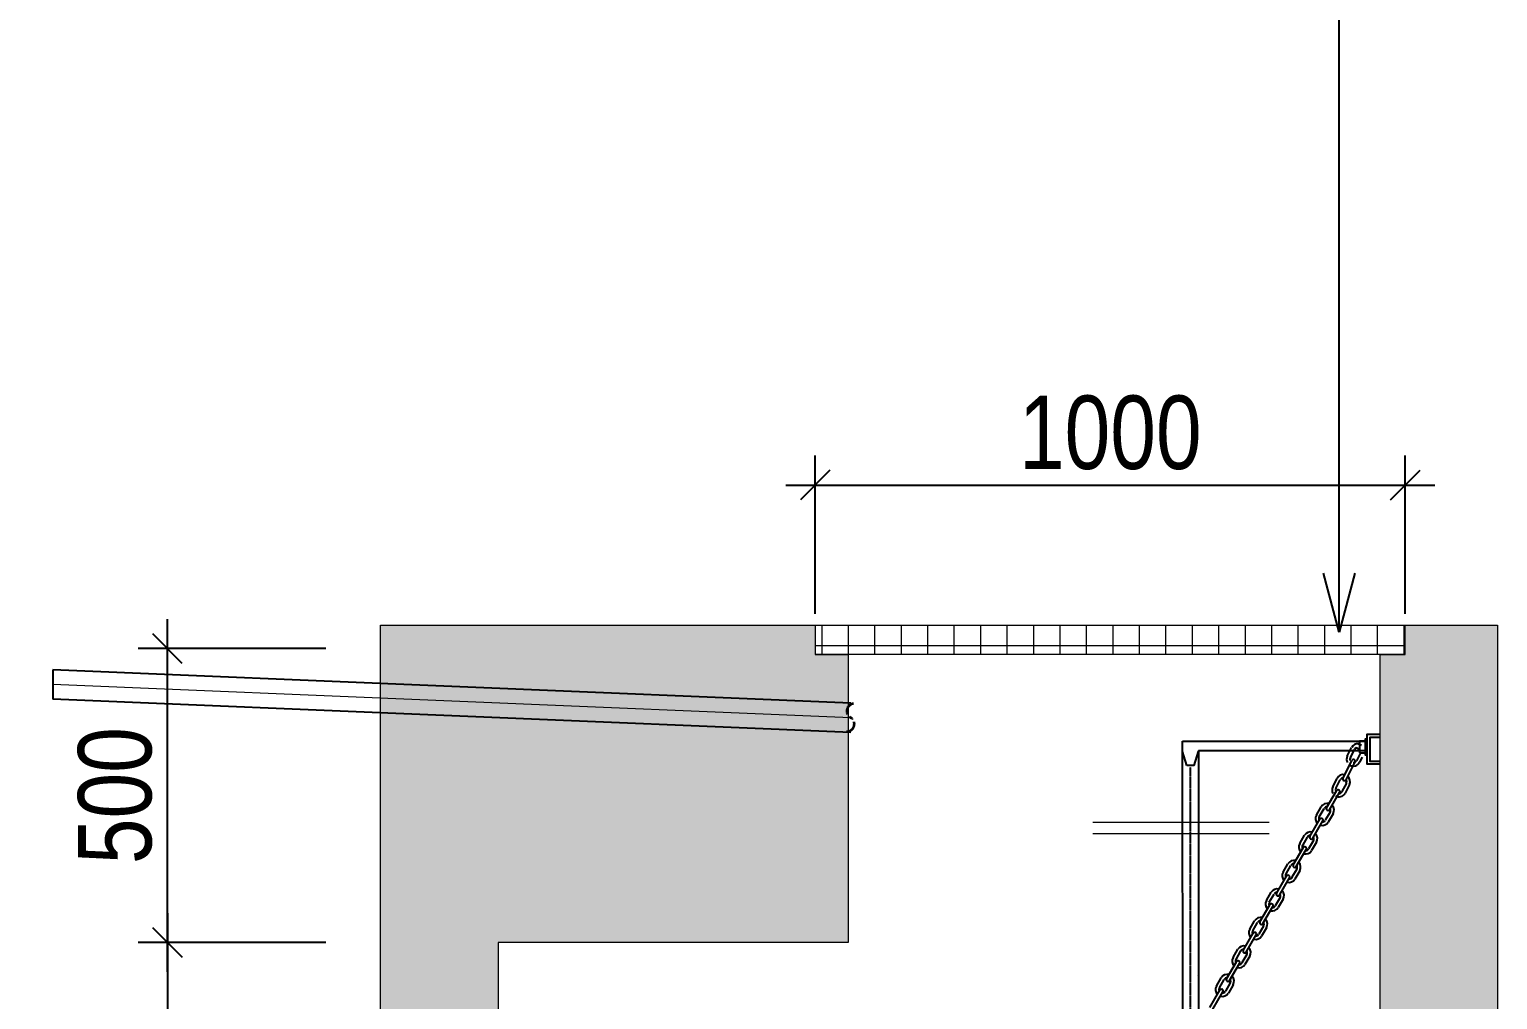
# Model space of a CAD drawing. Header units: millimetres. Extents: x -294625 to 2136527, y -251383 to 128331.
# Drawn here: x 1503695 to 1506192, y -179928 to -178277 of the extents above; entities that cross this region are included whole.
import ezdxf

# ---------------------------------------------------------------- set-up
doc = ezdxf.new("R2010")
doc.units = ezdxf.units.MM
doc.linetypes.add('CENTER', pattern=[3, 1.5, -0.5, 0.5, -0.5])
doc.linetypes.add('PHANTOM2', pattern=[1.25, 0.625, -0.125, 0.125, -0.125, 0.125, -0.125])
doc.layers.get('Defpoints').update_dxf_attribs({"lineweight": 0})
for name, color, linetype, lineweight in [('0-2', 253, 'Continuous', 18), ('0-4', 250, 'Continuous', 5), ('A-DETL-GENF-1', 253, 'Continuous', 18), ('A-DETL-THIN', 7, 'Continuous', 20), ('A-FLOR-3', 135, 'Continuous', 25), ('A-FLOR-PATT-1', 254, 'Continuous', 18), ('ICE-BP', 4, 'Continuous', 25), ('N1.4-TP', 4, 'PHANTOM2', 35), ('N3-NOTE', 11, 'Continuous', 13)]:
    doc.layers.add(name, color=color, linetype=linetype, lineweight=lineweight)
doc.layers.add('H-N-FITTING-35', color=2, linetype='Continuous')
doc.styles.add('Arial_1', font='arial.ttf', dxfattribs={"width": 0.8, "height": 125})
doc.styles.add('P-VNTIMEH', font='vntimeh.shx', dxfattribs={"width": 0.75, "height": 300})
doc.dimstyles.new('Arial_2_5mm_W0_8', dxfattribs={"dimscale": 304.8, "dimtxt": 127.532425, "dimasz": 0.164042, "dimexe": 0.164042, "dimexo": 0.0625, "dimgap": 0.082021, "dimtad": 1, "dimdec": 0, "dimrnd": 10, "dimzin": 0, "dimdsep": 46, "dimtxsty": 'Arial_1', "dimblk1": 'OBLIQUE', "dimblk2": 'OBLIQUE', "dimsah": 1, "dimcen": 0.09, "dimdle": 0.164042, "dimazin": 0, "dimtfac": 1, "dimtdec": 4, "dimtix": 1, "dimtmove": 0, "dimatfit": 3, "dimfxl": 1.148294, "dimfxlon": 1, "dimtvp": 1, "dimtolj": 1, "dimtzin": 0, "dimarcsym": 2})
doc.dimstyles.new('N-NOTE', dxfattribs={"dimtxt": 200, "dimasz": 30, "dimexe": 50, "dimexo": 50, "dimgap": 100, "dimtad": 1, "dimdec": 0, "dimdsep": 46, "dimtxsty": 'P-VNTIMEH', "dimblk": 'OPEN30', "dimcen": 0, "dimse1": 1, "dimse2": 1, "dimclrd": 256, "dimclre": 7, "dimclrt": 256, "dimadec": 0, "dimazin": 0, "dimtfac": 1, "dimtdec": 0, "dimtix": 1, "dimtmove": 2, "dimatfit": 3, "dimldrblk": 'OPEN30', "dimfxl": 1, "dimtolj": 1, "dimtzin": 0, "dimarcsym": 0})

# ---------------------------------------------------------------- blocks, each defined once
blk = doc.blocks.new('_Oblique')
at = {"color": 0, "linetype": 'ByBlock', "lineweight": -2}
blk.add_line((-0.5, -0.5), (0.5, 0.5), dxfattribs=at)
blk = doc.blocks.new('*D117')
at = {"layer": '0-2', "color": 0, "lineweight": -2, "transparency": 16777216}
for p, q in [((1503929.8, -179781), (1503929.8, -181386)), ((1504199.2, -179831), (1503879.8, -179831)), ((1504199.2, -181336), (1503879.8, -181336))]:
    blk.add_line(p, q, dxfattribs=at)
at = {"layer": 'Defpoints', "color": 0, "transparency": 16777216}
for p in [(1504218.2, -179831), (1503929.8, -181336), (1504218.2, -181336)]:
    blk.add_point(p, dxfattribs=at)
at = {"layer": '0-2', "color": 0, "lineweight": -2, "transparency": 16777216, "xscale": 50, "yscale": 50, "zscale": 50}
for p, rotation in [((1503929.8, -179831), 90), ((1503929.8, -181336), 270)]:
    blk.add_blockref('_Oblique', p, dxfattribs=dict(at, rotation=rotation))
at = {"layer": '0-2', "color": 0, "transparency": 16777216, "insert": (1503841, -180583.5), "char_height": 125, "attachment_point": 5, "rotation": 90, "style": 'Arial_1'}
blk.add_mtext('\\A1;1500', dxfattribs=at)
blk = doc.blocks.new('*D120')
at = {"layer": '0-2', "color": 0, "lineweight": -2, "transparency": 16777216}
for p, q in [((1503929.8, -179881), (1503929.8, -179281)), ((1504199.2, -179331), (1503879.8, -179331)), ((1504199.2, -179831), (1503879.8, -179831))]:
    blk.add_line(p, q, dxfattribs=at)
at = {"layer": 'Defpoints', "color": 0, "transparency": 16777216}
for p in [(1503929.8, -179331), (1504218.2, -179331), (1504218.2, -179831)]:
    blk.add_point(p, dxfattribs=at)
at = {"layer": '0-2', "color": 0, "lineweight": -2, "transparency": 16777216, "xscale": 50, "yscale": 50, "zscale": 50}
for p, rotation in [((1503929.8, -179331), 90), ((1503929.8, -179831), 270)]:
    blk.add_blockref('_Oblique', p, dxfattribs=dict(at, rotation=rotation))
at = {"layer": '0-2', "color": 0, "transparency": 16777216, "insert": (1503841, -179581), "char_height": 125, "attachment_point": 5, "rotation": 90, "style": 'Arial_1'}
blk.add_mtext('\\A1;500', dxfattribs=at)
blk = doc.blocks.new('_Open30')
at = {"color": 0, "linetype": 'ByBlock', "lineweight": -2}
for p, q in [((-1, 0.268), (0, 0)), ((0, 0), (-1, -0.268)), ((0, 0), (-1, 0))]:
    blk.add_line(p, q, dxfattribs=at)
blk = doc.blocks.new('*D122')
at = {"layer": '0-2', "color": 0, "lineweight": -2, "transparency": 16777216}
for p, q in [((1505031.6, -179271.9), (1505031.6, -179002.6)), ((1506035.1, -179271.9), (1506035.1, -179002.6)), ((1504981.6, -179052.6), (1506085.1, -179052.6))]:
    blk.add_line(p, q, dxfattribs=at)
at = {"layer": 'Defpoints', "color": 0, "transparency": 16777216}
for p in [(1506035.1, -179052.6), (1505031.6, -179291), (1506035.1, -179291)]:
    blk.add_point(p, dxfattribs=at)
at = {"layer": '0-2', "color": 0, "lineweight": -2, "transparency": 16777216, "xscale": 50, "yscale": 50, "zscale": 50, "rotation": 180}
blk.add_blockref('_Oblique', (1505031.6, -179052.6), dxfattribs=at)
at = {"layer": '0-2', "color": 0, "lineweight": -2, "transparency": 16777216, "xscale": 50, "yscale": 50, "zscale": 50}
blk.add_blockref('_Oblique', (1506035.1, -179052.6), dxfattribs=at)
at = {"layer": '0-2', "color": 0, "transparency": 16777216, "insert": (1505533.3, -178963.8), "char_height": 125, "attachment_point": 5, "style": 'Arial_1'}
blk.add_mtext('\\A1;1000', dxfattribs=at)
blk = doc.blocks.new('N-MCONG1')
at = {"ltscale": 500}
for centre, start, end in [((-87, -137), 267.4903, 60.0076), ((75, 144), 95.3589, 240.0076)]:
    blk.add_arc(centre, 163, start, end, dxfattribs=at)

msp = doc.modelspace()

# ---------------------------------------------------------------- hatches: boundary and pattern name
at = {"layer": 'A-DETL-GENF-1'}
h = msp.add_hatch(dxfattribs=at)
h.set_pattern_fill('FP_8', color=256, style=0, pattern_type=2)
h.set_pattern_definition([(0, (1506842.99, -175050.5), (0, 45), []), (90, (1506842.99, -175050.5), (-45, 3e-15), [])])
h.paths.add_polyline_path([(1505031.6, -179291), (1505031.6, -179341), (1506034, -179341), (1506034, -179291)])
at = {"layer": 'A-FLOR-PATT-1'}
h = msp.add_hatch(dxfattribs=at)
h.set_pattern_fill('ANGLE', color=256, scale=3, style=0)
h.set_pattern_definition([(0, (292781.752, -6e-11), (0, 20.955), [15.24, -5.715]), (90, (292781.752, -6e-11), (-20.955, 1e-15), [15.24, -5.715])])
h.paths.add_polyline_path([(1505031.6, -179291), (1505031.6, -179341), (1505087.7, -179341), (1505087.7, -179831), (1504492.1, -179831), (1504492.1, -181336), (1505992.1, -181336), (1505992.1, -179341), (1506035.1, -179341), (1506035.1, -179291), (1506192.1, -179291), (1506192.1, -181536), (1504292.1, -181536), (1504292.1, -179291)])

# ---------------------------------------------------------------- linework, layer by layer
at = {"color": 8, "linetype": 'CENTER'}
msp.add_line((1505670.3, -181080.7), (1505669.5, -179532.6), dxfattribs=at)
msp.add_lwpolyline([(1505675.7, -179529.8), (1505663.7, -179529.8)])
at = {"layer": '0-2'}
msp.add_line((1505092.1, -179448.5, 11.4), (1503735.1, -179391.8, -0.2), dxfattribs=at)
at = {"layer": '0-4'}
for p, q in [((1505503.8, -179626), (1505803.8, -179626)), ((1505803.8, -179646), (1505503.8, -179646))]:
    msp.add_line(p, q, dxfattribs=at)
at = {"layer": 'A-DETL-THIN'}
msp.add_line((1505219.6, -179291), (1506035.1, -179291), dxfattribs=at)
at = {"layer": 'A-FLOR-3'}
msp.add_line((1505681.7, -179887.8), (1505681.7, -179887.8), dxfattribs=at)
at = {"layer": 'H-N-FITTING-35', "ltscale": 1000}
for p, q in [((1505655.9, -179506.1), (1505655.9, -179488.6)), ((1505655.9, -179488.6), (1505967.2, -179488.6)), ((1505955.6, -179492.8), (1505960.5, -179495.2)), ((1505655.8, -179507.5), (1505656.6, -181080.7)), ((1505663.7, -179529.8), (1505655.9, -179506.1)), ((1505675.7, -179529.8), (1505683.4, -179506.1)), ((1505683.3, -179504.3), (1505967.2, -179504.3)), ((1505683.3, -179504.3), (1505684.1, -181080.7)), ((1505936.4, -179513.7), (1505943.8, -179499.1)), ((1505941.6, -179516.3), (1505949, -179501.8)), ((1505951.3, -179499.4), (1505957, -179502.2)), ((1505958.4, -179509.4), (1505952.1, -179521.7)), ((1505961.8, -179515.5), (1505957.3, -179524.3)), ((1505929.1, -179551.3), (1505944.4, -179521)), ((1505934.3, -179553.9), (1505949.7, -179523.7)), ((1505911.6, -179566.2), (1505919, -179551.6)), ((1505916.8, -179568.8), (1505924.3, -179554.3)), ((1505934.8, -179559.6), (1505927.3, -179574.2)), ((1505940, -179562.3), (1505932.6, -179576.8)), ((1505901.1, -179601.9), (1505918.2, -179572.6)), ((1505906.1, -179604.9), (1505923.3, -179575.6)), ((1505883.8, -179614.1), (1505892, -179600)), ((1505888.8, -179617.1), (1505897.1, -179603)), ((1505907.2, -179608.9), (1505899, -179623)), ((1505912.3, -179611.9), (1505904, -179626)), ((1505872.8, -179650.4), (1505889.9, -179621.1)), ((1505877.8, -179653.3), (1505894.9, -179624.1)), ((1505855.4, -179662.6), (1505863.7, -179648.5)), ((1505860.5, -179665.6), (1505868.7, -179651.4)), ((1505878.9, -179657.4), (1505870.7, -179671.5)), ((1505884, -179660.3), (1505875.7, -179674.5)), ((1505844.4, -179698.9), (1505861.5, -179669.6)), ((1505849.5, -179701.8), (1505866.6, -179672.5)), ((1505816.1, -179747.3), (1505833.2, -179718)), ((1505827.1, -179711.1), (1505835.4, -179696.9)), ((1505832.2, -179714), (1505840.4, -179699.9)), ((1505850.6, -179705.9), (1505842.3, -179720)), ((1505855.6, -179708.8), (1505847.4, -179722.9)), ((1505821.2, -179750.3), (1505838.3, -179721)), ((1505787.8, -179795.8), (1505804.9, -179766.5)), ((1505798.8, -179759.6), (1505807, -179745.4)), ((1505803.8, -179762.5), (1505812.1, -179748.4)), ((1505822.3, -179754.3), (1505814, -179768.5)), ((1505827.3, -179757.3), (1505819.1, -179771.4)), ((1505792.8, -179798.8), (1505809.9, -179769.5)), ((1505759.4, -179844.3), (1505776.5, -179815)), ((1505764.5, -179847.2), (1505781.6, -179817.9)), ((1505770.4, -179808), (1505778.7, -179793.9)), ((1505775.5, -179811), (1505783.8, -179796.8)), ((1505793.9, -179802.8), (1505785.7, -179816.9)), ((1505799, -179805.8), (1505790.7, -179819.9)), ((1505742.1, -179856.5), (1505750.4, -179842.4)), ((1505731.1, -179892.7), (1505748.2, -179863.5)), ((1505736.2, -179895.7), (1505753.3, -179866.4)), ((1505747.2, -179859.5), (1505755.4, -179845.3)), ((1505765.6, -179851.3), (1505757.3, -179865.4)), ((1505770.7, -179854.2), (1505762.4, -179868.4)), ((1505713.8, -179905), (1505722, -179890.8)), ((1505702.8, -179941.2), (1505719.9, -179911.9)), ((1505707.8, -179944.2), (1505724.9, -179914.9)), ((1505718.8, -179907.9), (1505727.1, -179893.8)), ((1505737.3, -179899.7), (1505729, -179913.9)), ((1505742.3, -179902.7), (1505734.1, -179916.8))]:
    msp.add_line(p, q, dxfattribs=at)
for points in [[(1505957, -179508), (1505967.2, -179508), (1505967.2, -179488.6), (1505957, -179488.6)], [(1505969.8, -179512), (1505967.2, -179512), (1505967.2, -179484.6), (1505969.8, -179484.6)]]:
    msp.add_lwpolyline(points, close=True, dxfattribs=at)
for points in [[(1505992.1, -179477.2), (1505969.8, -179477.2), (1505969.8, -179527.2), (1505992.1, -179527.2)], [(1505992.1, -179482.2), (1505974.8, -179482.2), (1505974.8, -179522.2), (1505992.1, -179522.2)]]:
    msp.add_lwpolyline(points, dxfattribs=at)
for centre, radius, start, end in [((1505954.3, -179504.4), 11.7, 83.3428, 153.0464), ((1505946.8, -179519), 11.7, 153.0464, 210.047), ((1505946.8, -179519), 5.86, 153.0464, 201.4715), ((1505954.3, -179504.4), 5.86, 120.9367, 153.0464), ((1505946.9, -179519), 11.7, 238.9139, 333.0464), ((1505947, -179522.4), 2.93, 333.0464, 153.0464), ((1505946.9, -179519), 5.86, 262.8387, 333.0464), ((1505922.1, -179571.5), 11.7, 153.0464, 210.047), ((1505929.5, -179556.9), 11.7, 77.5239, 153.0464), ((1505929.5, -179556.9), 5.86, 93.0464, 153.0464), ((1505931.7, -179552.6), 2.93, 153.0464, 333.0464), ((1505929.5, -179556.9), 5.86, 333.0464, 33.6648), ((1505929.5, -179556.9), 11.7, 333.0464, 48.8461), ((1505922.1, -179571.5), 11.7, 238.9139, 333.0464), ((1505922.1, -179571.5), 5.86, 153.0464, 201.4715), ((1505920.7, -179574.1), 2.93, 329.6945, 149.6945), ((1505920.7, -179574.1), 2.93, 329.6945, 149.6945), ((1505922.1, -179571.5), 5.86, 262.8387, 333.0464), ((1505893.9, -179620.1), 11.7, 149.6945, 225.2169), ((1505893.9, -179620.1), 5.86, 149.6945, 209.6945), ((1505902.1, -179605.9), 11.7, 74.172, 149.6945), ((1505902.1, -179605.9), 5.86, 89.6945, 149.6945), ((1505903.6, -179603.4), 2.93, 149.6945, 329.6945), ((1505902.2, -179606), 5.86, 329.6945, 30.3128), ((1505902.2, -179606), 11.7, 329.6945, 45.4942), ((1505873.8, -179654.4), 11.7, 74.172, 149.6945), ((1505892.4, -179622.6), 2.93, 329.6945, 149.6945), ((1505893.9, -179620.1), 11.7, 253.8947, 329.6945), ((1505893.9, -179620.1), 5.86, 269.0761, 329.6945), ((1505865.5, -179668.5), 11.7, 149.6945, 225.2169), ((1505865.5, -179668.5), 5.86, 149.6945, 209.6945), ((1505864.1, -179671.1), 2.93, 329.6945, 149.6945), ((1505873.8, -179654.4), 5.86, 89.6945, 149.6945), ((1505875.3, -179651.9), 2.93, 149.6945, 329.6945), ((1505873.9, -179654.4), 5.86, 329.6945, 30.3128), ((1505873.9, -179654.4), 11.7, 329.6945, 45.4942), ((1505845.5, -179702.9), 11.7, 74.172, 149.6945), ((1505865.6, -179668.6), 11.7, 253.8947, 329.6945), ((1505865.6, -179668.6), 5.86, 269.0761, 329.6945), ((1505837.2, -179717), 11.7, 149.6945, 225.2169), ((1505837.2, -179717), 5.86, 149.6945, 209.6945), ((1505835.7, -179719.5), 2.93, 329.6945, 149.6945), ((1505845.5, -179702.9), 5.86, 89.6945, 149.6945), ((1505847, -179700.3), 2.93, 149.6945, 329.6945), ((1505845.5, -179702.9), 5.86, 329.6945, 30.3128), ((1505845.5, -179702.9), 11.7, 329.6945, 45.4942), ((1505817.1, -179751.3), 11.7, 74.172, 149.6945), ((1505817.2, -179751.4), 11.7, 329.6945, 45.4942), ((1505837.3, -179717), 11.7, 253.8947, 329.6945), ((1505837.3, -179717), 5.86, 269.0761, 329.6945), ((1505808.9, -179765.5), 11.7, 149.6945, 225.2169), ((1505808.9, -179765.5), 5.86, 149.6945, 209.6945), ((1505807.4, -179768), 2.93, 329.6945, 149.6945), ((1505817.1, -179751.3), 5.86, 89.6945, 149.6945), ((1505818.6, -179748.8), 2.93, 149.6945, 329.6945), ((1505817.2, -179751.4), 5.86, 329.6945, 30.3128), ((1505788.8, -179799.8), 11.7, 74.172, 149.6945), ((1505788.9, -179799.8), 11.7, 329.6945, 45.4942), ((1505808.9, -179765.5), 11.7, 253.8947, 329.6945), ((1505808.9, -179765.5), 5.86, 269.0761, 329.6945), ((1505780.6, -179813.9), 11.7, 149.6945, 225.2169), ((1505780.6, -179813.9), 5.86, 149.6945, 209.6945), ((1505779.1, -179816.5), 2.93, 329.6945, 149.6945), ((1505780.6, -179814), 5.86, 269.0761, 329.6945), ((1505788.8, -179799.8), 5.86, 89.6945, 149.6945), ((1505790.3, -179797.3), 2.93, 149.6945, 329.6945), ((1505788.9, -179799.8), 5.86, 329.6945, 30.3128), ((1505760.5, -179848.3), 11.7, 74.172, 149.6945), ((1505760.5, -179848.3), 5.86, 89.6945, 149.6945), ((1505760.5, -179848.3), 11.7, 329.6945, 45.4942), ((1505780.6, -179814), 11.7, 253.8947, 329.6945), ((1505752.2, -179862.4), 11.7, 149.6945, 225.2169), ((1505752.2, -179862.4), 5.86, 149.6945, 209.6945), ((1505750.7, -179864.9), 2.93, 329.6945, 149.6945), ((1505752.3, -179862.4), 5.86, 269.0761, 329.6945), ((1505762, -179845.7), 2.93, 149.6945, 329.6945), ((1505760.5, -179848.3), 5.86, 329.6945, 30.3128), ((1505732.2, -179896.7), 11.7, 74.172, 149.6945), ((1505732.2, -179896.7), 5.86, 89.6945, 149.6945), ((1505733.6, -179894.2), 2.93, 149.6945, 329.6945), ((1505732.2, -179896.8), 11.7, 329.6945, 45.4942), ((1505752.3, -179862.4), 11.7, 253.8947, 329.6945), ((1505723.9, -179910.9), 11.7, 149.6945, 225.2169), ((1505723.9, -179910.9), 5.86, 149.6945, 209.6945), ((1505722.4, -179913.4), 2.93, 329.6945, 149.6945), ((1505723.9, -179910.9), 11.7, 253.8947, 329.6945), ((1505723.9, -179910.9), 5.86, 269.0761, 329.6945), ((1505732.2, -179896.8), 5.86, 329.6945, 30.3128)]:
    msp.add_arc(centre, radius, start, end, dxfattribs=at)
at = {"layer": 'ICE-BP', "ltscale": 1000}
for p, q in [((1505092.1, -179423.5, 11.4), (1503735.1, -179366.8, -0.2)), ((1503735.1, -179366.8, -0.2), (1503735.1, -179416.8, -0.2)), ((1505092.1, -179473.5, 11.4), (1503735, -179416.8, -0.2))]:
    msp.add_line(p, q, dxfattribs=at)
at = {"layer": 'N3-NOTE'}
for p, q in [((1505031.6, -179291), (1506035.1, -179291)), ((1506034.8, -179341), (1505031.6, -179341))]:
    msp.add_line(p, q, dxfattribs=at)
msp.add_lwpolyline([(1505031.6, -179291), (1505031.6, -179341), (1505087.7, -179341), (1505087.7, -179831), (1504492.1, -179831), (1504492.1, -181336), (1505992.1, -181336), (1505992.1, -179341), (1506035.1, -179341), (1506035.1, -179291), (1506192.1, -179291), (1506192.1, -181536), (1504292.1, -181536), (1504292.1, -179291), (1505031.6, -179291)], dxfattribs=at)

# ---------------------------------------------------------------- block references
at = {"layer": 'N1.4-TP', "ltscale": 1000, "xscale": 0.078125, "yscale": 0.078125, "zscale": 0.078125}
msp.add_blockref('N-MCONG1', (1505092.1, -179448.5, 11.4), dxfattribs=at)

# ---------------------------------------------------------------- dimensions: what is measured, and where the dimension line sits
at = {"layer": '0-2'}
dim = msp.add_linear_dim(base=(1506035.0531, -179052.647), p1=(1505031.626, -179290.9778), p2=(1506035.0531, -179290.9778), dimstyle='Arial_2_5mm_W0_8', override={"dimpost": '<>', "dimfxl": 300}, dxfattribs=at)
dim.commit()
dim.dimension.update_dxf_attribs({"geometry": '*D122', "text_midpoint": (1505533.3395, -178963.8253)})
for base, p2, picture, middle in [((1503929.8, -179331), (1504218.2, -179331), '*D120', (1503841, -179581)), ((1503929.8, -181336), (1504218.2, -181336), '*D117', (1503841, -180583.5))]:
    dim = msp.add_linear_dim(base=base, p1=(1504218.2, -179831), p2=p2, angle=90, dimstyle='Arial_2_5mm_W0_8', override={"dimpost": '<>', "dimfxl": 300}, dxfattribs=at)
    dim.commit()
    dim.dimension.update_dxf_attribs({"geometry": picture, "text_midpoint": middle})

# ---------------------------------------------------------------- leaders
at = {"layer": 'N3-NOTE'}
msp.add_leader([(1505922.5, -179302.7), (1505922.5, -178034.5), (1502312.4, -178034.5)], dimstyle='N-NOTE', override={"dimasz": 100, "dimtad": 0}, dxfattribs=at)

doc.saveas('drawing.dxf')
